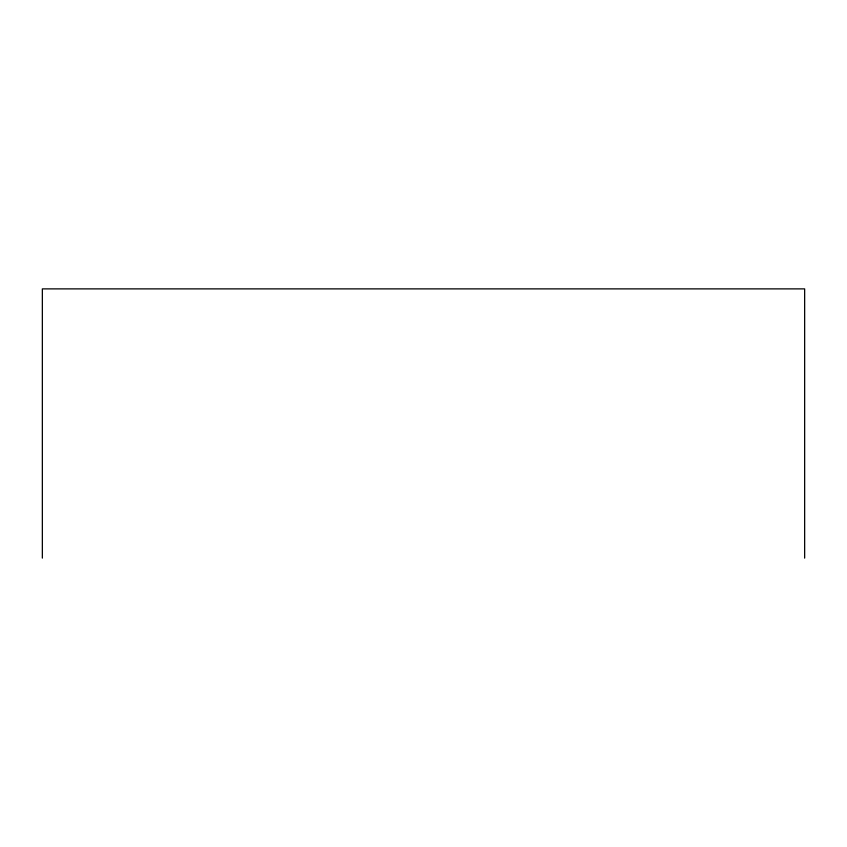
<?xml version="1.0" encoding="UTF-8"?>
<svg xmlns="http://www.w3.org/2000/svg" width="847" height="847" viewBox="0 0 847 847"><rect width="100%" height="100%" fill="white"/><g stroke="black" fill="none" stroke-linecap="round" stroke-linejoin="round"><path stroke-width="1.27" d="M804.65 558.12L804.65 288.88L42.35 288.88L42.35 558.12"/></g></svg>
